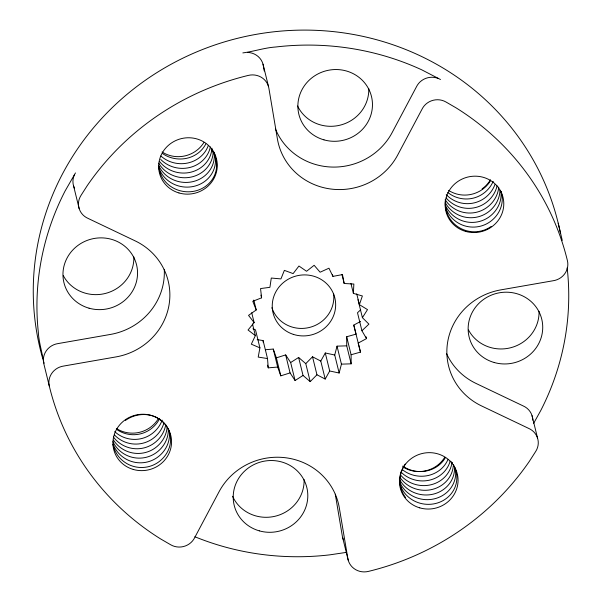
<?xml version="1.0" encoding="UTF-8"?>
<svg xmlns="http://www.w3.org/2000/svg" width="602" height="602" viewBox="0 0 602 602"><rect width="100%" height="100%" fill="white"/><g stroke="black" fill="none" stroke-linecap="round" stroke-linejoin="round"><path stroke-width="0.9" d="M339.144 373.007L334.727 355.014L325.283 352.99L329.708 370.982L339.144 373.007L341.439 364.142L351.154 363.834L351.101 354.744L360.478 352.125L358.205 343.08L366.52 338.602L361.922 330.754L368.921 324.132L362.404 317.668L367.506 309.616L359.386 304.65L362.381 295.966L353.374 293.377L353.856 284.039L344.171 283.497L341.966 274.504M252.923 328.767L255.496 329.858L259.913 347.851L258.213 357.084L267.514 358.559L268.244 367.86L277.672 367.054L280.795 375.844L290.074 372.909L295.078 380.524L303.032 375.452L298.615 357.468L290.661 362.539L295.078 380.524M334.727 355.014L337.022 346.15L346.737 345.841L351.154 363.834M252.486 323.921L255.361 335.615L251.335 344.193L259.913 347.851M49.319 386.153A16.969 16.246 -13.8 0 1 63.767 366.031L116.336 356.851A64.256 61.517 -13.8 0 0 169.087 304.642A64.256 61.517 -13.8 0 0 135.337 240.958L88.216 218.473A16.811 16.096 -13.8 0 1 80.992 195.417L87.298 185.566A266.535 255.165 -13.8 0 1 248.37 75.393A16.969 16.246 -13.8 0 1 268.989 88.893L277.469 139.288A64.256 61.517 -13.8 0 0 330.679 188.998A64.256 61.517 -13.8 0 0 397.576 155.233L421.897 109.436A16.811 16.096 -13.8 0 1 446.014 102.016L456.128 107.886A266.535 255.165 -13.8 0 1 567.415 260.658A16.969 16.246 -13.8 0 1 552.96 280.773L500.397 289.953A64.256 61.517 -13.8 0 0 447.64 342.162A64.256 61.517 -13.8 0 0 481.397 405.853L528.518 428.331A16.811 16.096 -13.8 0 1 535.742 451.387L529.429 461.237A266.535 255.165 -13.8 0 1 368.364 571.411A16.969 16.246 -13.8 0 1 347.738 557.911L339.257 507.516A64.256 61.517 -13.8 0 0 286.048 457.806A64.256 61.517 -13.8 0 0 219.151 491.571L194.83 537.368A16.811 16.096 -13.8 0 1 170.712 544.787L160.599 538.918A266.535 255.165 -13.8 0 1 49.319 386.153L43.795 363.661C42.524 353.073 38.859 342.862 38.317 332.086A266.535 255.165 -13.8 0 1 65.001 191.173L75.468 172.932M533.658 423.311L540.686 410.654A266.535 255.165 -13.8 0 0 567.362 269.741L567.107 267.92M316.953 374.783L310.196 381.623L305.778 363.631L312.528 356.79L316.953 374.783L325.2 379.064L320.776 361.072L325.283 352.99M325.2 379.064L329.708 370.982M251.704 312.709L254.134 322.604L248.039 330.001L255.361 335.615M360.681 309.752L357.505 312.762L361.922 330.754M253.796 300.059L256.226 309.955L248.536 315.388L254.134 322.604M360.478 352.125L353.78 325.088L360.59 321.43M344.171 283.497L342.478 274.587L332.906 276.386L328.955 268.199L320.106 272.224L314.139 265.286L306.561 271.284L298.953 266.024L293.129 273.609L284.37 270.366L280.938 278.907L271.284 278.041L269.922 287.32L260.538 288.569L261.607 297.832L252.787 301.286L256.226 309.955M280.795 375.844L276.378 357.851L285.657 354.917L290.661 362.539M346.737 345.841L346.677 336.751L356.06 334.133L353.78 325.088M242.847 52.908C253.893 51.463 264.556 47.739 275.784 46.994A266.535 255.165 -13.8 0 1 421.739 69.824L440.491 79.524M346.451 552.373L329.896 554.833A266.535 255.165 -13.8 0 1 194.86 536.743M265.542 349.724L273.255 349.062L276.378 357.851M257.174 339.626L263.089 340.566L267.514 358.559M312.528 356.79L320.776 361.072M298.615 357.468L305.778 363.631M303.032 375.452L310.196 381.623M558.204 223.176L562.26 240.409M532.055 415.696L537.578 438.181M356.73 293.851L359.386 304.65M357.987 299.676L362.404 317.668M366.084 336.804L366.52 338.602M350.943 283.482L353.374 293.377M332.47 274.587L332.906 276.386M346.677 336.751L351.101 354.744M337.022 346.15L341.439 364.142M263.021 64.181L268.545 86.665M342.666 537.646L348.189 560.138M285.657 354.917L290.074 372.909M260.944 295.138L261.607 297.832M273.255 349.062L277.672 367.054M267.581 365.158L268.244 367.86M73.632 186.138L79.155 208.623M264.24 70.983L263.465 66.401A16.969 16.246 -13.8 0 0 247.542 52.419M335.276 494.189L342.214 535.426A16.969 16.246 -13.8 0 0 343.433 539.783M263.089 340.566L263.24 342.425M42.855 359.003A266.535 255.165 -13.8 0 1 239.16 37.911A266.535 255.165 -13.8 0 1 560.492 233.614M44.127 363.269A266.535 255.165 -13.8 0 1 43.352 360.711M304.108 479.613A37.392 35.796 -13.8 0 1 274.918 516.29A37.392 35.796 -13.8 0 1 232.575 496.296M539.038 311.272A37.392 35.796 -13.8 0 1 510.985 347.663A37.392 35.796 -13.8 0 1 468.491 329.979M368.778 88.614A37.392 35.796 -13.8 0 1 339.964 125.201A37.392 35.796 -13.8 0 1 297.561 105.975M133.847 256.949A37.392 35.796 -13.8 0 1 105.801 293.34A37.392 35.796 -13.8 0 1 63.308 275.656M158.138 419.022A29.378 28.121 -13.8 0 1 116.359 428.458M203.867 142.546A29.378 28.121 -13.8 0 1 162.088 151.975M490.374 180.961A29.378 28.121 -13.8 0 1 448.595 190.39M444.645 457.437A29.378 28.121 -13.8 0 1 402.866 466.874M43.382 359.146A16.969 16.246 -13.8 0 1 58.243 343.546L110.813 334.366A64.256 61.517 -13.8 0 0 164.271 269.357M74.467 188.253A16.811 16.096 -13.8 0 1 74.355 174.964M438.399 78.501A16.811 16.096 -13.8 0 0 416.373 86.944L392.052 132.741A64.256 61.517 -13.8 0 1 331.785 167.055A64.256 61.517 -13.8 0 1 275.49 129.076M446.594 353.683A64.256 61.517 -13.8 0 0 475.873 383.361L522.995 405.838A16.811 16.096 -13.8 0 1 532.762 420.181M333.598 293.693A31.793 30.439 -13.8 0 1 308.803 327.608A31.793 30.439 -13.8 0 1 271.871 307.727M208.307 145.511A29.046 27.052 7.5 0 1 160.877 156.016M205.809 143.961A29.046 27.052 7.5 0 1 162.517 153.54M210.369 146.926A29.046 27.052 7.5 0 1 189.954 167.454A29.046 27.052 7.5 0 1 160.742 159.477M211.987 148.25A29.046 27.052 7.5 0 1 191.105 172.134A29.046 27.052 7.5 0 1 159.575 161.509M214.131 152.539A29.046 27.052 7.5 0 1 195.981 180.728A29.046 27.052 7.5 0 1 161.878 170.885A29.046 27.985 -43.4 0 1 159.116 166.4M213.198 151.237A29.046 27.052 7.5 0 1 193.122 176.589A29.046 27.052 7.5 0 1 160.726 166.197A29.046 27.985 -43.4 0 1 158.785 163.27M214.116 152.238A29.046 27.052 7.5 0 1 199.623 184.415A29.046 27.052 7.5 0 1 163.029 175.566A29.046 27.985 -43.4 0 1 158.928 167.838M211.197 149.311A29.046 27.052 7.5 0 1 204.642 186.959A29.046 27.052 7.5 0 1 164.173 180.254A29.046 27.985 -43.4 0 1 158.68 165.595M446.225 194.627A29.046 28.633 5.4 0 0 484.407 198.261A29.046 26.413 -21.4 0 0 494.979 184.438M497.071 185.83A29.046 26.413 -21.4 0 1 485.558 202.957A29.046 28.633 5.4 0 1 446.165 197.96M493.196 181.352A29.046 26.413 -21.4 0 1 483.255 193.581A29.046 28.633 5.4 0 1 447.737 192.407M445.164 199.736A29.046 28.633 5.4 0 0 486.709 207.637A29.046 26.413 -21.4 0 0 498.727 187.169M490.472 179.772A29.046 26.413 -21.4 0 1 482.104 188.9M500.984 191.353A29.046 26.413 -21.4 0 1 490.163 221.694A29.046 28.633 5.4 0 1 445.503 207.291M445.698 205.952A29.046 28.633 5.4 0 0 489.012 217.006A29.046 26.413 -21.4 0 0 500.932 191.519M499.961 190.172A29.046 26.413 -21.4 0 1 487.861 212.325A29.046 28.633 5.4 0 1 445.382 202.866M491.307 226.375A29.046 28.633 5.4 0 1 459.492 227.767A29.046 28.633 5.4 0 1 445.435 199.548M452.019 462.486A29.046 27.052 7.5 0 1 431.31 484.685A29.046 27.052 7.5 0 1 400.894 475.422M445.187 458.009A29.046 27.052 7.5 0 1 402.73 466.091M447.896 459.65A29.046 27.052 7.5 0 1 402.445 469.711M450.176 461.124A29.046 27.052 7.5 0 1 429.279 480.208A29.046 27.052 7.5 0 1 400.947 472.028M399.916 477.311A29.046 27.985 -43.4 0 0 400.932 478.74A29.046 27.052 7.5 0 0 432.462 489.373A29.046 27.052 7.5 0 0 453.344 465.489M453.329 464.767A29.046 27.052 7.5 0 1 443.343 500.435A29.046 27.052 7.5 0 1 404.386 492.797A29.046 27.985 -43.4 0 1 399.773 483.383M451.402 461.862A29.046 27.052 7.5 0 1 452.418 463.284M455.21 468.093A29.046 27.052 7.5 0 1 438.181 497.651A29.046 27.052 7.5 0 1 403.235 488.117A29.046 27.985 -43.4 0 1 399.751 482.036M454.502 466.776A29.046 27.052 7.5 0 1 435.344 493.565A29.046 27.052 7.5 0 1 402.083 483.429A29.046 27.985 -43.4 0 1 399.322 478.951M405.53 497.485A29.046 27.985 -43.4 0 1 405.251 464.089M114.561 435.035A29.046 28.633 5.4 0 0 152.75 438.67A29.046 26.413 -21.4 0 0 163.849 423.206M116.374 429.234A29.046 28.633 5.4 0 0 150.447 429.301A29.046 26.413 -21.4 0 0 159.65 418.653M113.379 436.947A29.046 28.633 5.4 0 0 153.901 443.358A29.046 26.413 -21.4 0 0 165.723 424.568M162.171 420.158A29.046 26.413 -21.4 0 1 151.599 433.989A29.046 28.633 5.4 0 1 114.704 431.626M112.928 444.216A29.046 28.633 5.4 0 0 158.499 462.095A29.046 26.413 -21.4 0 0 159.094 418.872M113.311 444.705A29.046 28.633 5.4 0 0 157.348 457.415A29.046 26.413 -21.4 0 0 169.019 430.287M113.507 440.145A29.046 28.633 5.4 0 0 155.045 448.046A29.046 26.413 -21.4 0 0 167.063 427.578M168.267 428.91A29.046 26.413 -21.4 0 1 156.196 452.734A29.046 28.633 5.4 0 1 112.89 441.672M125.419 420.422A29.046 26.413 -21.4 0 1 157.619 417.999M323.981 139.86A37.392 35.796 -13.8 0 0 371.584 96.922A37.392 35.796 -13.8 0 0 309.962 79.464A37.392 35.796 -13.8 0 0 323.981 139.86M89.051 308.194A37.392 35.796 -13.8 0 0 136.662 265.256A37.392 35.796 -13.8 0 0 75.032 247.806A37.392 35.796 -13.8 0 0 89.051 308.194M494.234 362.517A37.392 35.796 -13.8 0 0 541.845 319.579A37.392 35.796 -13.8 0 0 480.215 302.129A37.392 35.796 -13.8 0 0 494.234 362.517M259.312 530.859A37.392 35.796 -13.8 0 0 306.922 487.921A37.392 35.796 -13.8 0 0 245.292 470.463A37.392 35.796 -13.8 0 0 259.312 530.859M419.752 507.855A29.378 28.121 -13.8 0 0 457.415 474.376A29.378 28.121 -13.8 0 0 409.104 460.319A29.378 28.121 -13.8 0 0 419.752 507.855M133.245 469.44A29.378 28.121 -13.8 0 0 170.908 435.968A29.378 28.121 -13.8 0 0 122.597 421.904A29.378 28.121 -13.8 0 0 133.245 469.44M178.967 192.956A29.378 28.121 -13.8 0 0 216.63 159.485A29.378 28.121 -13.8 0 0 168.319 145.421A29.378 28.121 -13.8 0 0 178.967 192.956M465.474 231.371A29.378 28.121 -13.8 0 0 503.137 197.9A29.378 28.121 -13.8 0 0 454.834 183.836A29.378 28.121 -13.8 0 0 465.474 231.371M293.302 334.358A31.793 30.439 -13.8 0 0 335.141 299.299A31.793 30.439 -13.8 0 0 283.392 282.579A31.793 30.439 -13.8 0 0 293.302 334.358"/></g></svg>
